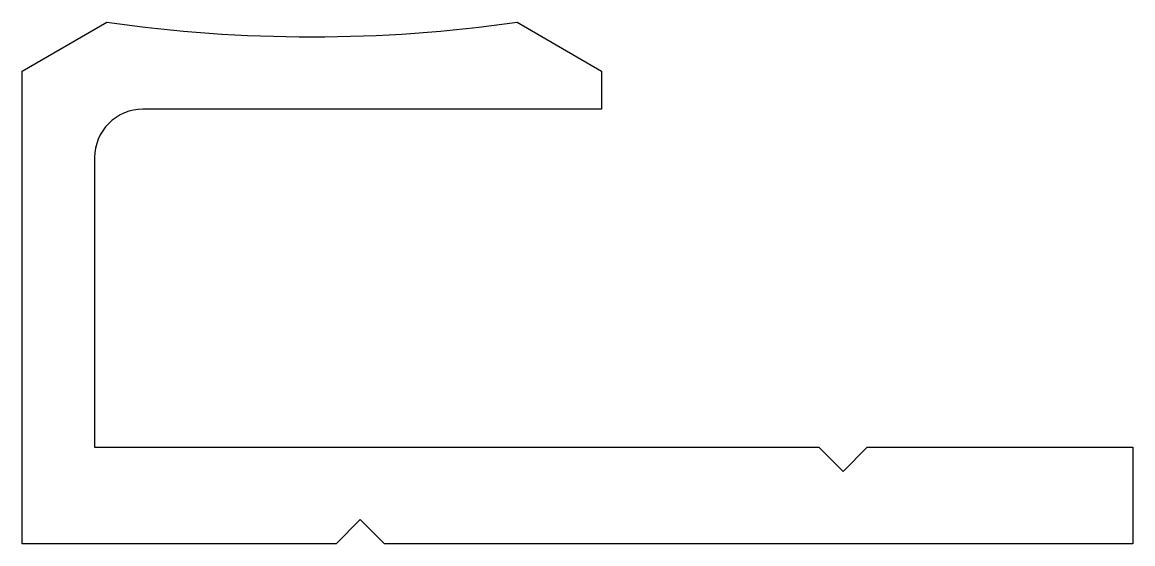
# Model space of a CAD drawing. Extents: x 370.4 to 393.4, y 214.9 to 225.7.
import ezdxf

# ---------------------------------------------------------------- set-up
doc = ezdxf.new("R2010")
doc.units = 0
doc.layers.add('ANA', color=220, linetype='CONTINUOUS')

msp = doc.modelspace()

# ---------------------------------------------------------------- linework, layer by layer
at = {"layer": 'ANA', "color": 0}
msp.add_lwpolyline([(372.923, 223.947, 0.414214), (371.923, 222.947), (371.923, 216.947), (386.923, 216.947), (387.423, 216.447), (387.923, 216.947), (393.423, 216.947), (393.423, 214.947), (377.923, 214.947), (377.423, 215.447), (376.923, 214.947), (370.423, 214.947), (370.423, 224.739), (372.173, 225.75, 0.071192), (380.673, 225.75), (382.423, 224.739), (382.423, 223.947)], format="xyb", close=True, dxfattribs=at)

doc.saveas('drawing.dxf')
